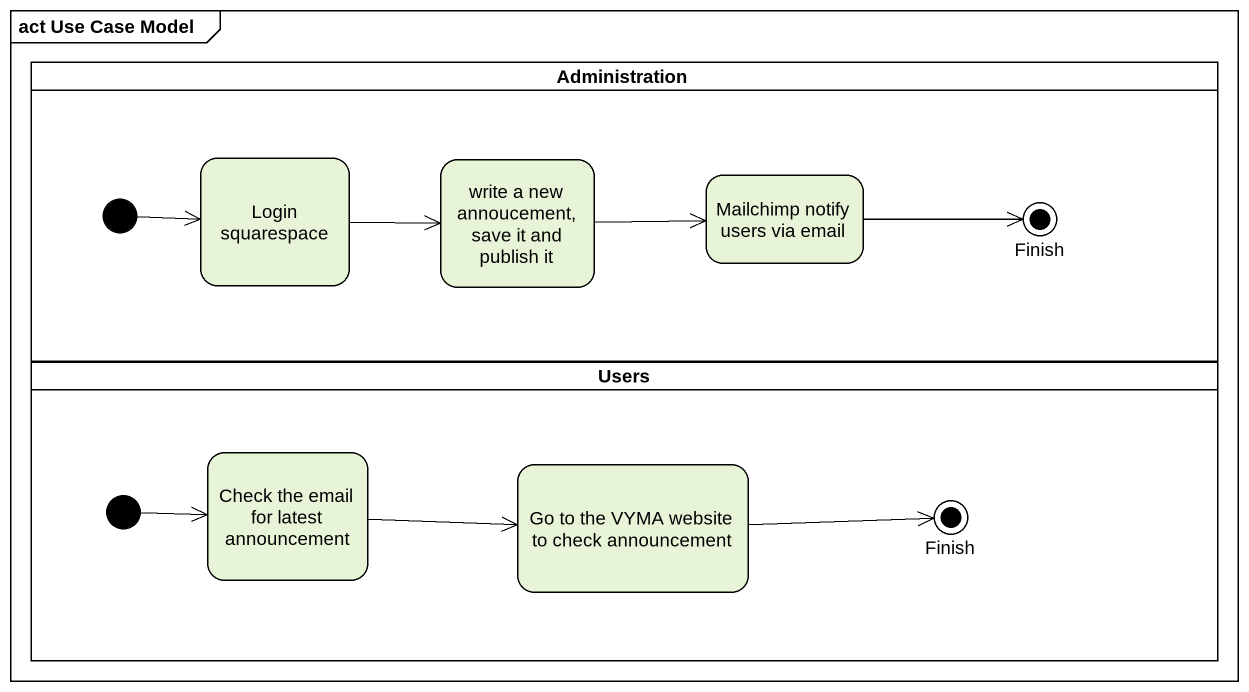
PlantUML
@startuml
mainframe act Use Case Model
hide empty description
state Administration <<partition>> {
  state "Login squarespace" as Login_squarespace
  state "write a new annoucement, save it and publish it" as write_a_new_annoucement
  state "Mailchimp notify users via email" as Mailchimp_notify_users_via
  state Finish <<end>>
  [*] -right-> Login_squarespace
}
state Users <<partition>> {
  state "Check the email for latest announcement" as Check_the_email_for_latest
  state "Go to the VYMA website to check announcement" as Go_to_the_VYMA_website_to
  state "Finish" as Finish_2 <<end>>
  [*] -right-> Check_the_email_for_latest
}
Login_squarespace -right-> write_a_new_annoucement
write_a_new_annoucement -right-> Mailchimp_notify_users_via
Mailchimp_notify_users_via -right-> Finish
Check_the_email_for_latest -right-> Go_to_the_VYMA_website_to
Go_to_the_VYMA_website_to -right-> Finish_2
@enduml
